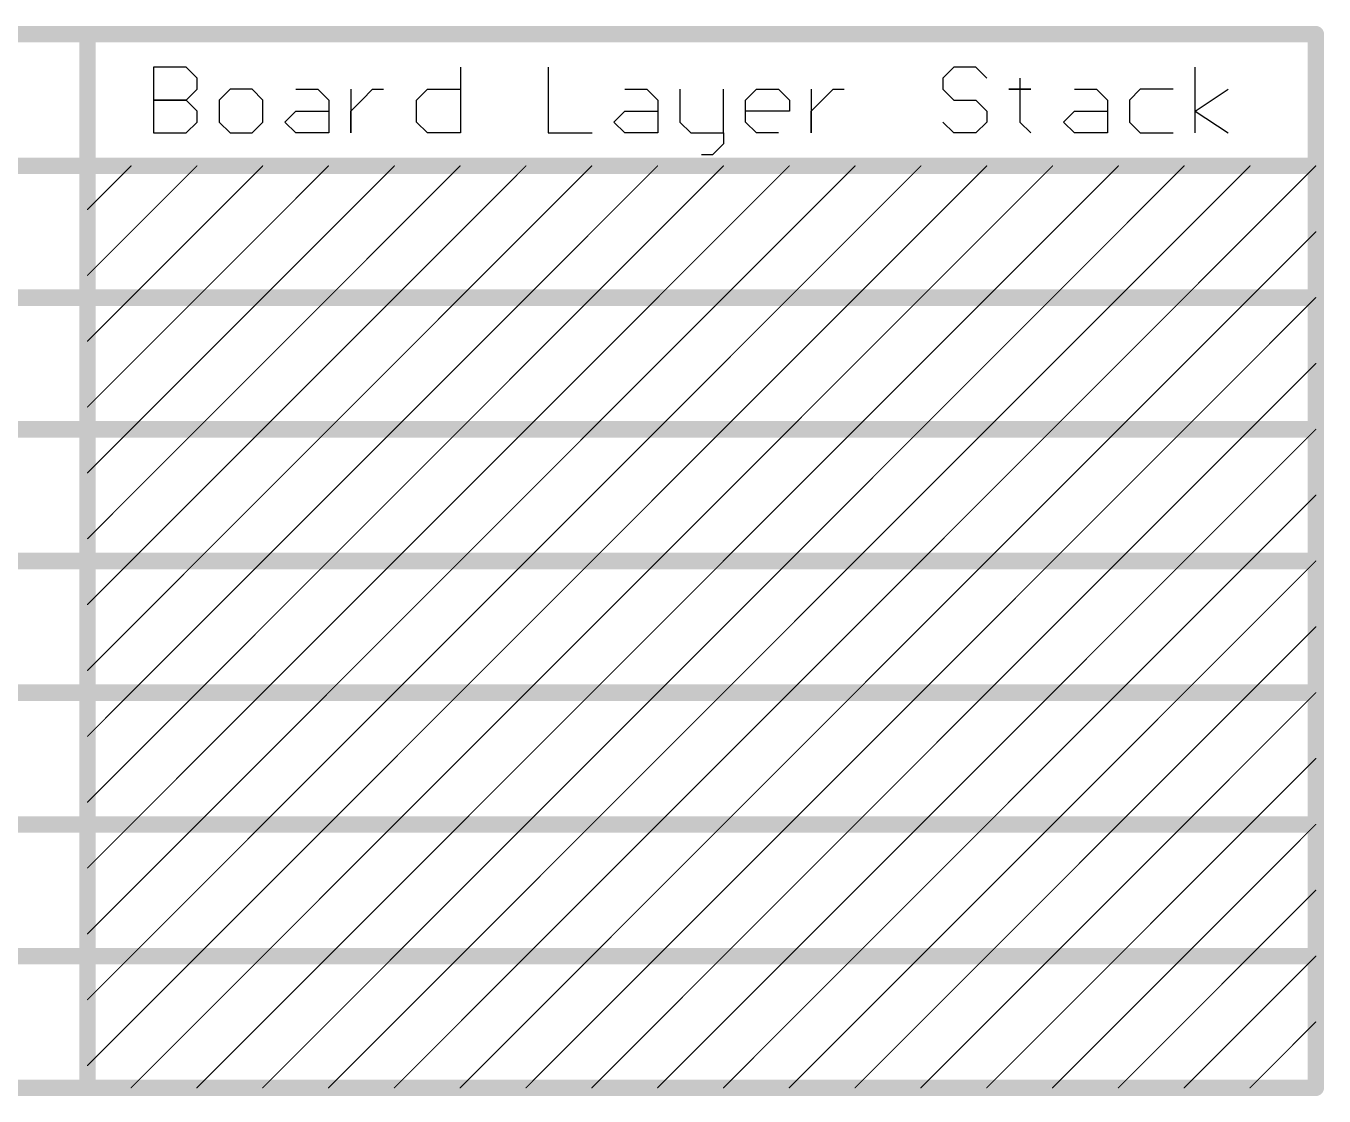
# Model space of a CAD drawing. Header units: millimetres. Extents: x 21 to 336, y 20 to 129.
# Drawn here: x 189.69 to 219.74, y 58.53 to 83.3 of the extents above; entities that cross this region are included whole.
import ezdxf

# ---------------------------------------------------------------- set-up
doc = ezdxf.new("R2010")
doc.units = ezdxf.units.MM
doc.layers.add('Mechanical1', color=6, linetype='Continuous')

msp = doc.modelspace()

# ---------------------------------------------------------------- linework, layer by layer
at = {"layer": 'Mechanical1'}
for p, q in [((192.635, 82.345), (192.635, 80.821)), ((193.397, 82.345), (192.635, 82.345)), ((193.651, 82.091), (193.397, 82.345)), ((193.651, 81.837), (193.651, 82.091)), ((199.745, 82.345), (199.745, 80.821)), ((201.776, 82.345), (201.776, 80.821)), ((211.171, 82.345), (210.917, 82.091)), ((210.917, 82.091), (210.917, 81.837)), ((211.679, 82.345), (211.171, 82.345)), ((211.933, 82.091), (211.679, 82.345)), ((212.695, 82.091), (212.695, 81.837)), ((216.757, 80.821), (216.757, 82.345)), ((193.397, 81.583), (193.651, 81.837)), ((194.413, 81.837), (194.159, 81.583)), ((194.92, 81.837), (194.413, 81.837)), ((195.174, 81.583), (194.92, 81.837)), ((195.936, 81.837), (196.444, 81.837)), ((196.444, 81.837), (196.698, 81.583)), ((197.206, 81.837), (197.206, 80.821)), ((197.46, 81.583), (197.713, 81.837)), ((197.713, 81.837), (197.967, 81.837)), ((198.729, 81.583), (198.983, 81.837)), ((198.983, 81.837), (199.745, 81.837)), ((203.554, 81.837), (204.061, 81.837)), ((204.061, 81.837), (204.315, 81.583)), ((204.823, 81.837), (204.823, 81.075)), ((205.839, 80.821), (205.839, 81.837)), ((206.347, 81.583), (206.601, 81.837)), ((206.601, 81.837), (207.108, 81.837)), ((207.108, 81.837), (207.362, 81.583)), ((207.87, 81.837), (207.87, 80.821)), ((208.124, 81.583), (208.378, 81.837)), ((208.378, 81.837), (208.632, 81.837)), ((210.917, 81.837), (211.171, 81.583)), ((212.695, 81.837), (212.441, 81.837)), ((212.441, 81.837), (212.949, 81.837)), ((212.949, 81.837), (212.695, 81.837)), ((212.695, 81.837), (212.695, 81.075)), ((213.964, 81.837), (214.472, 81.837)), ((214.472, 81.837), (214.726, 81.583)), ((215.488, 81.837), (215.234, 81.583)), ((216.249, 81.837), (215.488, 81.837)), ((216.757, 81.329), (217.519, 81.837)), ((193.397, 81.583), (192.635, 81.583)), ((192.635, 81.583), (193.397, 81.583)), ((193.651, 81.329), (193.397, 81.583)), ((194.159, 81.583), (194.159, 81.075)), ((195.174, 81.075), (195.174, 81.583)), ((196.698, 81.583), (196.698, 80.821)), ((197.206, 81.329), (197.46, 81.583)), ((198.729, 81.075), (198.729, 81.583)), ((204.315, 81.583), (204.315, 80.821)), ((206.347, 81.075), (206.347, 81.583)), ((207.362, 81.583), (207.362, 81.329)), ((207.87, 81.329), (208.124, 81.583)), ((211.171, 81.583), (211.679, 81.583)), ((211.679, 81.583), (211.933, 81.329)), ((214.726, 81.583), (214.726, 80.821)), ((215.234, 81.583), (215.234, 81.075)), ((193.651, 81.075), (193.651, 81.329)), ((195.682, 81.075), (195.936, 81.329)), ((195.936, 81.329), (196.698, 81.329)), ((197.206, 80.821), (197.206, 81.329)), ((203.3, 81.075), (203.554, 81.329)), ((203.554, 81.329), (204.315, 81.329)), ((207.362, 81.329), (206.347, 81.329)), ((207.87, 80.821), (207.87, 81.329)), ((211.933, 81.329), (211.933, 81.075)), ((213.71, 81.075), (213.964, 81.329)), ((213.964, 81.329), (214.726, 81.329)), ((216.757, 81.329), (217.519, 80.821)), ((193.397, 80.821), (193.651, 81.075)), ((194.159, 81.075), (194.413, 80.821)), ((194.92, 80.821), (195.174, 81.075)), ((195.936, 80.821), (195.682, 81.075)), ((198.983, 80.821), (198.729, 81.075)), ((203.554, 80.821), (203.3, 81.075)), ((204.823, 81.075), (205.077, 80.821)), ((206.601, 80.821), (206.347, 81.075)), ((211.171, 80.821), (210.917, 81.075)), ((211.933, 81.075), (211.679, 80.821)), ((212.695, 81.075), (212.949, 80.821)), ((213.964, 80.821), (213.71, 81.075)), ((215.234, 81.075), (215.488, 80.821)), ((192.635, 80.821), (193.397, 80.821)), ((194.413, 80.821), (194.92, 80.821)), ((196.698, 80.821), (195.936, 80.821)), ((199.745, 80.821), (198.983, 80.821)), ((201.776, 80.821), (202.792, 80.821)), ((204.315, 80.821), (203.554, 80.821)), ((205.077, 80.821), (205.839, 80.821)), ((205.839, 80.567), (205.585, 80.313)), ((205.839, 80.821), (205.839, 80.567)), ((207.108, 80.821), (206.601, 80.821)), ((211.679, 80.821), (211.171, 80.821)), ((214.726, 80.821), (213.964, 80.821)), ((215.488, 80.821), (216.249, 80.821)), ((205.585, 80.313), (205.331, 80.313))]:
    msp.add_line(p, q, dxfattribs=at)
for points, const_width in [([(104.265, 83.107), (219.551, 83.107)], 0.381), ([(191.111, 58.723), (191.111, 83.107)], 0.381), ([(219.551, 58.723), (219.551, 83.107)], 0.381), ([(104.265, 80.059), (219.551, 80.059)], 0.381), ([(191.111, 79.051), (192.119, 80.059)], 0.0254), ([(191.111, 77.527), (193.643, 80.059)], 0.0254), ([(192.119, 77.011), (195.167, 80.059)], 0.0254), ([(193.643, 77.011), (196.691, 80.059)], 0.0254), ([(195.167, 77.011), (198.215, 80.059)], 0.0254), ([(196.691, 77.011), (199.739, 80.059)], 0.0254), ([(198.215, 77.011), (201.263, 80.059)], 0.0254), ([(199.739, 77.011), (202.787, 80.059)], 0.0254), ([(201.263, 77.011), (204.311, 80.059)], 0.0254), ([(202.787, 77.011), (205.835, 80.059)], 0.0254), ([(204.311, 77.011), (207.359, 80.059)], 0.0254), ([(205.835, 77.011), (208.883, 80.059)], 0.0254), ([(207.359, 77.011), (210.407, 80.059)], 0.0254), ([(208.883, 77.011), (211.931, 80.059)], 0.0254), ([(210.407, 77.011), (213.455, 80.059)], 0.0254), ([(211.931, 77.011), (214.979, 80.059)], 0.0254), ([(213.455, 77.011), (216.503, 80.059)], 0.0254), ([(214.979, 77.011), (218.027, 80.059)], 0.0254), ([(216.503, 77.011), (219.551, 80.059)], 0.0254), ([(218.027, 77.011), (219.551, 78.535)], 0.0254), ([(176.637, 77.011), (191.111, 77.011)], 0.381), ([(191.111, 77.011), (219.551, 77.011)], 0.381), ([(191.111, 76.003), (192.119, 77.011)], 0.0254), ([(191.111, 74.479), (193.643, 77.011)], 0.0254), ([(192.119, 73.963), (195.167, 77.011)], 0.0254), ([(193.643, 73.963), (196.691, 77.011)], 0.0254), ([(195.167, 73.963), (198.215, 77.011)], 0.0254), ([(196.691, 73.963), (199.739, 77.011)], 0.0254), ([(198.215, 73.963), (201.263, 77.011)], 0.0254), ([(199.739, 73.963), (202.787, 77.011)], 0.0254), ([(201.263, 73.963), (204.311, 77.011)], 0.0254), ([(202.787, 73.963), (205.835, 77.011)], 0.0254), ([(204.311, 73.963), (207.359, 77.011)], 0.0254), ([(205.835, 73.963), (208.883, 77.011)], 0.0254), ([(207.359, 73.963), (210.407, 77.011)], 0.0254), ([(208.883, 73.963), (211.931, 77.011)], 0.0254), ([(210.407, 73.963), (213.455, 77.011)], 0.0254), ([(211.931, 73.963), (214.979, 77.011)], 0.0254), ([(213.455, 73.963), (216.503, 77.011)], 0.0254), ([(214.979, 73.963), (218.027, 77.011)], 0.0254), ([(216.503, 73.963), (219.551, 77.011)], 0.0254), ([(218.027, 73.963), (219.551, 75.487)], 0.0254), ([(176.637, 73.963), (191.111, 73.963)], 0.381), ([(191.111, 73.963), (219.551, 73.963)], 0.381), ([(191.111, 72.955), (192.119, 73.963)], 0.0254), ([(191.111, 71.431), (193.643, 73.963)], 0.0254), ([(192.119, 70.915), (195.167, 73.963)], 0.0254), ([(193.643, 70.915), (196.691, 73.963)], 0.0254), ([(195.167, 70.915), (198.215, 73.963)], 0.0254), ([(196.691, 70.915), (199.739, 73.963)], 0.0254), ([(198.215, 70.915), (201.263, 73.963)], 0.0254), ([(199.739, 70.915), (202.787, 73.963)], 0.0254), ([(201.263, 70.915), (204.311, 73.963)], 0.0254), ([(202.787, 70.915), (205.835, 73.963)], 0.0254), ([(204.311, 70.915), (207.359, 73.963)], 0.0254), ([(205.835, 70.915), (208.883, 73.963)], 0.0254), ([(207.359, 70.915), (210.407, 73.963)], 0.0254), ([(208.883, 70.915), (211.931, 73.963)], 0.0254), ([(210.407, 70.915), (213.455, 73.963)], 0.0254), ([(211.931, 70.915), (214.979, 73.963)], 0.0254), ([(213.455, 70.915), (216.503, 73.963)], 0.0254), ([(214.979, 70.915), (218.027, 73.963)], 0.0254), ([(216.503, 70.915), (219.551, 73.963)], 0.0254), ([(218.027, 70.915), (219.551, 72.439)], 0.0254), ([(176.637, 70.915), (191.111, 70.915)], 0.381), ([(191.111, 70.915), (219.551, 70.915)], 0.381), ([(191.111, 69.907), (192.119, 70.915)], 0.0254), ([(191.111, 68.383), (193.643, 70.915)], 0.0254), ([(192.119, 67.867), (195.167, 70.915)], 0.0254), ([(193.643, 67.867), (196.691, 70.915)], 0.0254), ([(195.167, 67.867), (198.215, 70.915)], 0.0254), ([(196.691, 67.867), (199.739, 70.915)], 0.0254), ([(198.215, 67.867), (201.263, 70.915)], 0.0254), ([(199.739, 67.867), (202.787, 70.915)], 0.0254), ([(201.263, 67.867), (204.311, 70.915)], 0.0254), ([(202.787, 67.867), (205.835, 70.915)], 0.0254), ([(204.311, 67.867), (207.359, 70.915)], 0.0254), ([(205.835, 67.867), (208.883, 70.915)], 0.0254), ([(207.359, 67.867), (210.407, 70.915)], 0.0254), ([(208.883, 67.867), (211.931, 70.915)], 0.0254), ([(210.407, 67.867), (213.455, 70.915)], 0.0254), ([(211.931, 67.867), (214.979, 70.915)], 0.0254), ([(213.455, 67.867), (216.503, 70.915)], 0.0254), ([(214.979, 67.867), (218.027, 70.915)], 0.0254), ([(216.503, 67.867), (219.551, 70.915)], 0.0254), ([(218.027, 67.867), (219.551, 69.391)], 0.0254), ([(176.637, 67.867), (191.111, 67.867)], 0.381), ([(191.111, 67.867), (219.551, 67.867)], 0.381), ([(191.111, 66.859), (192.119, 67.867)], 0.0254), ([(191.111, 65.335), (193.643, 67.867)], 0.0254), ([(192.119, 64.819), (195.167, 67.867)], 0.0254), ([(193.643, 64.819), (196.691, 67.867)], 0.0254), ([(195.167, 64.819), (198.215, 67.867)], 0.0254), ([(196.691, 64.819), (199.739, 67.867)], 0.0254), ([(198.215, 64.819), (201.263, 67.867)], 0.0254), ([(199.739, 64.819), (202.787, 67.867)], 0.0254), ([(201.263, 64.819), (204.311, 67.867)], 0.0254), ([(202.787, 64.819), (205.835, 67.867)], 0.0254), ([(204.311, 64.819), (207.359, 67.867)], 0.0254), ([(205.835, 64.819), (208.883, 67.867)], 0.0254), ([(207.359, 64.819), (210.407, 67.867)], 0.0254), ([(208.883, 64.819), (211.931, 67.867)], 0.0254), ([(210.407, 64.819), (213.455, 67.867)], 0.0254), ([(211.931, 64.819), (214.979, 67.867)], 0.0254), ([(213.455, 64.819), (216.503, 67.867)], 0.0254), ([(214.979, 64.819), (218.027, 67.867)], 0.0254), ([(216.503, 64.819), (219.551, 67.867)], 0.0254), ([(218.027, 64.819), (219.551, 66.343)], 0.0254), ([(176.637, 64.819), (191.111, 64.819)], 0.381), ([(191.111, 64.819), (219.551, 64.819)], 0.381), ([(191.111, 63.811), (192.119, 64.819)], 0.0254), ([(191.111, 62.287), (193.643, 64.819)], 0.0254), ([(192.119, 61.771), (195.167, 64.819)], 0.0254), ([(193.643, 61.771), (196.691, 64.819)], 0.0254), ([(195.167, 61.771), (198.215, 64.819)], 0.0254), ([(196.691, 61.771), (199.739, 64.819)], 0.0254), ([(198.215, 61.771), (201.263, 64.819)], 0.0254), ([(199.739, 61.771), (202.787, 64.819)], 0.0254), ([(201.263, 61.771), (204.311, 64.819)], 0.0254), ([(202.787, 61.771), (205.835, 64.819)], 0.0254), ([(204.311, 61.771), (207.359, 64.819)], 0.0254), ([(205.835, 61.771), (208.883, 64.819)], 0.0254), ([(207.359, 61.771), (210.407, 64.819)], 0.0254), ([(208.883, 61.771), (211.931, 64.819)], 0.0254), ([(210.407, 61.771), (213.455, 64.819)], 0.0254), ([(211.931, 61.771), (214.979, 64.819)], 0.0254), ([(213.455, 61.771), (216.503, 64.819)], 0.0254), ([(214.979, 61.771), (218.027, 64.819)], 0.0254), ([(216.503, 61.771), (219.551, 64.819)], 0.0254), ([(218.027, 61.771), (219.551, 63.295)], 0.0254), ([(176.637, 61.771), (191.111, 61.771)], 0.381), ([(191.111, 61.771), (219.551, 61.771)], 0.381), ([(191.111, 60.763), (192.119, 61.771)], 0.0254), ([(191.111, 59.239), (193.643, 61.771)], 0.0254), ([(192.119, 58.723), (195.167, 61.771)], 0.0254), ([(193.643, 58.723), (196.691, 61.771)], 0.0254), ([(195.167, 58.723), (198.215, 61.771)], 0.0254), ([(196.691, 58.723), (199.739, 61.771)], 0.0254), ([(198.215, 58.723), (201.263, 61.771)], 0.0254), ([(199.739, 58.723), (202.787, 61.771)], 0.0254), ([(201.263, 58.723), (204.311, 61.771)], 0.0254), ([(202.787, 58.723), (205.835, 61.771)], 0.0254), ([(204.311, 58.723), (207.359, 61.771)], 0.0254), ([(205.835, 58.723), (208.883, 61.771)], 0.0254), ([(207.359, 58.723), (210.407, 61.771)], 0.0254), ([(208.883, 58.723), (211.931, 61.771)], 0.0254), ([(210.407, 58.723), (213.455, 61.771)], 0.0254), ([(211.931, 58.723), (214.979, 61.771)], 0.0254), ([(213.455, 58.723), (216.503, 61.771)], 0.0254), ([(214.979, 58.723), (218.027, 61.771)], 0.0254), ([(216.503, 58.723), (219.551, 61.771)], 0.0254), ([(218.027, 58.723), (219.551, 60.247)], 0.0254), ([(176.637, 58.723), (191.111, 58.723)], 0.381), ([(191.111, 58.723), (219.551, 58.723)], 0.381)]:
    msp.add_lwpolyline(points, dxfattribs=dict(at, const_width=const_width))
for points, const_width in [([(191.016, 83.107, 1), (191.206, 83.107, 1)], 0.191), ([(219.456, 83.107, 1), (219.646, 83.107, 1)], 0.191), ([(219.456, 83.107, 1), (219.646, 83.107, 1)], 0.191), ([(219.456, 80.059, 1), (219.646, 80.059, 1)], 0.191), ([(192.113, 80.059, 1), (192.125, 80.059, 1)], 0.0127), ([(193.637, 80.059, 1), (193.649, 80.059, 1)], 0.0127), ([(195.161, 80.059, 1), (195.173, 80.059, 1)], 0.0127), ([(196.685, 80.059, 1), (196.697, 80.059, 1)], 0.0127), ([(198.209, 80.059, 1), (198.221, 80.059, 1)], 0.0127), ([(199.733, 80.059, 1), (199.745, 80.059, 1)], 0.0127), ([(201.257, 80.059, 1), (201.269, 80.059, 1)], 0.0127), ([(202.781, 80.059, 1), (202.793, 80.059, 1)], 0.0127), ([(204.305, 80.059, 1), (204.317, 80.059, 1)], 0.0127), ([(205.829, 80.059, 1), (205.841, 80.059, 1)], 0.0127), ([(207.353, 80.059, 1), (207.365, 80.059, 1)], 0.0127), ([(208.877, 80.059, 1), (208.889, 80.059, 1)], 0.0127), ([(210.401, 80.059, 1), (210.413, 80.059, 1)], 0.0127), ([(211.925, 80.059, 1), (211.937, 80.059, 1)], 0.0127), ([(213.449, 80.059, 1), (213.461, 80.059, 1)], 0.0127), ([(214.973, 80.059, 1), (214.985, 80.059, 1)], 0.0127), ([(216.497, 80.059, 1), (216.509, 80.059, 1)], 0.0127), ([(218.021, 80.059, 1), (218.033, 80.059, 1)], 0.0127), ([(219.545, 80.059, 1), (219.557, 80.059, 1)], 0.0127), ([(191.105, 79.051, 1), (191.117, 79.051, 1)], 0.0127), ([(219.545, 78.535, 1), (219.557, 78.535, 1)], 0.0127), ([(191.105, 77.527, 1), (191.117, 77.527, 1)], 0.0127), ([(191.016, 77.011, 1), (191.206, 77.011, 1)], 0.191), ([(191.016, 77.011, 1), (191.206, 77.011, 1)], 0.191), ([(192.113, 77.011, 1), (192.125, 77.011, 1)], 0.0127), ([(192.113, 77.011, 1), (192.125, 77.011, 1)], 0.0127), ([(193.637, 77.011, 1), (193.649, 77.011, 1)], 0.0127), ([(193.637, 77.011, 1), (193.649, 77.011, 1)], 0.0127), ([(195.161, 77.011, 1), (195.173, 77.011, 1)], 0.0127), ([(195.161, 77.011, 1), (195.173, 77.011, 1)], 0.0127), ([(196.685, 77.011, 1), (196.697, 77.011, 1)], 0.0127), ([(196.685, 77.011, 1), (196.697, 77.011, 1)], 0.0127), ([(198.209, 77.011, 1), (198.221, 77.011, 1)], 0.0127), ([(198.209, 77.011, 1), (198.221, 77.011, 1)], 0.0127), ([(199.733, 77.011, 1), (199.745, 77.011, 1)], 0.0127), ([(199.733, 77.011, 1), (199.745, 77.011, 1)], 0.0127), ([(201.257, 77.011, 1), (201.269, 77.011, 1)], 0.0127), ([(201.257, 77.011, 1), (201.269, 77.011, 1)], 0.0127), ([(202.781, 77.011, 1), (202.793, 77.011, 1)], 0.0127), ([(202.781, 77.011, 1), (202.793, 77.011, 1)], 0.0127), ([(204.305, 77.011, 1), (204.317, 77.011, 1)], 0.0127), ([(204.305, 77.011, 1), (204.317, 77.011, 1)], 0.0127), ([(205.829, 77.011, 1), (205.841, 77.011, 1)], 0.0127), ([(205.829, 77.011, 1), (205.841, 77.011, 1)], 0.0127), ([(207.353, 77.011, 1), (207.365, 77.011, 1)], 0.0127), ([(207.353, 77.011, 1), (207.365, 77.011, 1)], 0.0127), ([(208.877, 77.011, 1), (208.889, 77.011, 1)], 0.0127), ([(208.877, 77.011, 1), (208.889, 77.011, 1)], 0.0127), ([(210.401, 77.011, 1), (210.413, 77.011, 1)], 0.0127), ([(210.401, 77.011, 1), (210.413, 77.011, 1)], 0.0127), ([(211.925, 77.011, 1), (211.937, 77.011, 1)], 0.0127), ([(211.925, 77.011, 1), (211.937, 77.011, 1)], 0.0127), ([(213.449, 77.011, 1), (213.461, 77.011, 1)], 0.0127), ([(213.449, 77.011, 1), (213.461, 77.011, 1)], 0.0127), ([(214.973, 77.011, 1), (214.985, 77.011, 1)], 0.0127), ([(214.973, 77.011, 1), (214.985, 77.011, 1)], 0.0127), ([(216.497, 77.011, 1), (216.509, 77.011, 1)], 0.0127), ([(216.497, 77.011, 1), (216.509, 77.011, 1)], 0.0127), ([(218.021, 77.011, 1), (218.033, 77.011, 1)], 0.0127), ([(218.021, 77.011, 1), (218.033, 77.011, 1)], 0.0127), ([(219.456, 77.011, 1), (219.646, 77.011, 1)], 0.191), ([(219.545, 77.011, 1), (219.557, 77.011, 1)], 0.0127), ([(191.105, 76.003, 1), (191.117, 76.003, 1)], 0.0127), ([(219.545, 75.487, 1), (219.557, 75.487, 1)], 0.0127), ([(191.105, 74.479, 1), (191.117, 74.479, 1)], 0.0127), ([(191.016, 73.963, 1), (191.206, 73.963, 1)], 0.191), ([(191.016, 73.963, 1), (191.206, 73.963, 1)], 0.191), ([(192.113, 73.963, 1), (192.125, 73.963, 1)], 0.0127), ([(192.113, 73.963, 1), (192.125, 73.963, 1)], 0.0127), ([(193.637, 73.963, 1), (193.649, 73.963, 1)], 0.0127), ([(193.637, 73.963, 1), (193.649, 73.963, 1)], 0.0127), ([(195.161, 73.963, 1), (195.173, 73.963, 1)], 0.0127), ([(195.161, 73.963, 1), (195.173, 73.963, 1)], 0.0127), ([(196.685, 73.963, 1), (196.697, 73.963, 1)], 0.0127), ([(196.685, 73.963, 1), (196.697, 73.963, 1)], 0.0127), ([(198.209, 73.963, 1), (198.221, 73.963, 1)], 0.0127), ([(198.209, 73.963, 1), (198.221, 73.963, 1)], 0.0127), ([(199.733, 73.963, 1), (199.745, 73.963, 1)], 0.0127), ([(199.733, 73.963, 1), (199.745, 73.963, 1)], 0.0127), ([(201.257, 73.963, 1), (201.269, 73.963, 1)], 0.0127), ([(201.257, 73.963, 1), (201.269, 73.963, 1)], 0.0127), ([(202.781, 73.963, 1), (202.793, 73.963, 1)], 0.0127), ([(202.781, 73.963, 1), (202.793, 73.963, 1)], 0.0127), ([(204.305, 73.963, 1), (204.317, 73.963, 1)], 0.0127), ([(204.305, 73.963, 1), (204.317, 73.963, 1)], 0.0127), ([(205.829, 73.963, 1), (205.841, 73.963, 1)], 0.0127), ([(205.829, 73.963, 1), (205.841, 73.963, 1)], 0.0127), ([(207.353, 73.963, 1), (207.365, 73.963, 1)], 0.0127), ([(207.353, 73.963, 1), (207.365, 73.963, 1)], 0.0127), ([(208.877, 73.963, 1), (208.889, 73.963, 1)], 0.0127), ([(208.877, 73.963, 1), (208.889, 73.963, 1)], 0.0127), ([(210.401, 73.963, 1), (210.413, 73.963, 1)], 0.0127), ([(210.401, 73.963, 1), (210.413, 73.963, 1)], 0.0127), ([(211.925, 73.963, 1), (211.937, 73.963, 1)], 0.0127), ([(211.925, 73.963, 1), (211.937, 73.963, 1)], 0.0127), ([(213.449, 73.963, 1), (213.461, 73.963, 1)], 0.0127), ([(213.449, 73.963, 1), (213.461, 73.963, 1)], 0.0127), ([(214.973, 73.963, 1), (214.985, 73.963, 1)], 0.0127), ([(214.973, 73.963, 1), (214.985, 73.963, 1)], 0.0127), ([(216.497, 73.963, 1), (216.509, 73.963, 1)], 0.0127), ([(216.497, 73.963, 1), (216.509, 73.963, 1)], 0.0127), ([(218.021, 73.963, 1), (218.033, 73.963, 1)], 0.0127), ([(218.021, 73.963, 1), (218.033, 73.963, 1)], 0.0127), ([(219.456, 73.963, 1), (219.646, 73.963, 1)], 0.191), ([(219.545, 73.963, 1), (219.557, 73.963, 1)], 0.0127), ([(191.105, 72.955, 1), (191.117, 72.955, 1)], 0.0127), ([(219.545, 72.439, 1), (219.557, 72.439, 1)], 0.0127), ([(191.105, 71.431, 1), (191.117, 71.431, 1)], 0.0127), ([(191.016, 70.915, 1), (191.206, 70.915, 1)], 0.191), ([(191.016, 70.915, 1), (191.206, 70.915, 1)], 0.191), ([(219.456, 70.915, 1), (219.646, 70.915, 1)], 0.191), ([(192.113, 70.915, 1), (192.125, 70.915, 1)], 0.0127), ([(192.113, 70.915, 1), (192.125, 70.915, 1)], 0.0127), ([(193.637, 70.915, 1), (193.649, 70.915, 1)], 0.0127), ([(193.637, 70.915, 1), (193.649, 70.915, 1)], 0.0127), ([(195.161, 70.915, 1), (195.173, 70.915, 1)], 0.0127), ([(195.161, 70.915, 1), (195.173, 70.915, 1)], 0.0127), ([(196.685, 70.915, 1), (196.697, 70.915, 1)], 0.0127), ([(196.685, 70.915, 1), (196.697, 70.915, 1)], 0.0127), ([(198.209, 70.915, 1), (198.221, 70.915, 1)], 0.0127), ([(198.209, 70.915, 1), (198.221, 70.915, 1)], 0.0127), ([(199.733, 70.915, 1), (199.745, 70.915, 1)], 0.0127), ([(199.733, 70.915, 1), (199.745, 70.915, 1)], 0.0127), ([(201.257, 70.915, 1), (201.269, 70.915, 1)], 0.0127), ([(201.257, 70.915, 1), (201.269, 70.915, 1)], 0.0127), ([(202.781, 70.915, 1), (202.793, 70.915, 1)], 0.0127), ([(202.781, 70.915, 1), (202.793, 70.915, 1)], 0.0127), ([(204.305, 70.915, 1), (204.317, 70.915, 1)], 0.0127), ([(204.305, 70.915, 1), (204.317, 70.915, 1)], 0.0127), ([(205.829, 70.915, 1), (205.841, 70.915, 1)], 0.0127), ([(205.829, 70.915, 1), (205.841, 70.915, 1)], 0.0127), ([(207.353, 70.915, 1), (207.365, 70.915, 1)], 0.0127), ([(207.353, 70.915, 1), (207.365, 70.915, 1)], 0.0127), ([(208.877, 70.915, 1), (208.889, 70.915, 1)], 0.0127), ([(208.877, 70.915, 1), (208.889, 70.915, 1)], 0.0127), ([(210.401, 70.915, 1), (210.413, 70.915, 1)], 0.0127), ([(210.401, 70.915, 1), (210.413, 70.915, 1)], 0.0127), ([(211.925, 70.915, 1), (211.937, 70.915, 1)], 0.0127), ([(211.925, 70.915, 1), (211.937, 70.915, 1)], 0.0127), ([(213.449, 70.915, 1), (213.461, 70.915, 1)], 0.0127), ([(213.449, 70.915, 1), (213.461, 70.915, 1)], 0.0127), ([(214.973, 70.915, 1), (214.985, 70.915, 1)], 0.0127), ([(214.973, 70.915, 1), (214.985, 70.915, 1)], 0.0127), ([(216.497, 70.915, 1), (216.509, 70.915, 1)], 0.0127), ([(216.497, 70.915, 1), (216.509, 70.915, 1)], 0.0127), ([(218.021, 70.915, 1), (218.033, 70.915, 1)], 0.0127), ([(218.021, 70.915, 1), (218.033, 70.915, 1)], 0.0127), ([(219.545, 70.915, 1), (219.557, 70.915, 1)], 0.0127), ([(191.105, 69.907, 1), (191.117, 69.907, 1)], 0.0127), ([(219.545, 69.391, 1), (219.557, 69.391, 1)], 0.0127), ([(191.105, 68.383, 1), (191.117, 68.383, 1)], 0.0127), ([(191.016, 67.867, 1), (191.206, 67.867, 1)], 0.191), ([(191.016, 67.867, 1), (191.206, 67.867, 1)], 0.191), ([(219.456, 67.867, 1), (219.646, 67.867, 1)], 0.191), ([(192.113, 67.867, 1), (192.125, 67.867, 1)], 0.0127), ([(192.113, 67.867, 1), (192.125, 67.867, 1)], 0.0127), ([(193.637, 67.867, 1), (193.649, 67.867, 1)], 0.0127), ([(193.637, 67.867, 1), (193.649, 67.867, 1)], 0.0127), ([(195.161, 67.867, 1), (195.173, 67.867, 1)], 0.0127), ([(195.161, 67.867, 1), (195.173, 67.867, 1)], 0.0127), ([(196.685, 67.867, 1), (196.697, 67.867, 1)], 0.0127), ([(196.685, 67.867, 1), (196.697, 67.867, 1)], 0.0127), ([(198.209, 67.867, 1), (198.221, 67.867, 1)], 0.0127), ([(198.209, 67.867, 1), (198.221, 67.867, 1)], 0.0127), ([(199.733, 67.867, 1), (199.745, 67.867, 1)], 0.0127), ([(199.733, 67.867, 1), (199.745, 67.867, 1)], 0.0127), ([(201.257, 67.867, 1), (201.269, 67.867, 1)], 0.0127), ([(201.257, 67.867, 1), (201.269, 67.867, 1)], 0.0127), ([(202.781, 67.867, 1), (202.793, 67.867, 1)], 0.0127), ([(202.781, 67.867, 1), (202.793, 67.867, 1)], 0.0127), ([(204.305, 67.867, 1), (204.317, 67.867, 1)], 0.0127), ([(204.305, 67.867, 1), (204.317, 67.867, 1)], 0.0127), ([(205.829, 67.867, 1), (205.841, 67.867, 1)], 0.0127), ([(205.829, 67.867, 1), (205.841, 67.867, 1)], 0.0127), ([(207.353, 67.867, 1), (207.365, 67.867, 1)], 0.0127), ([(207.353, 67.867, 1), (207.365, 67.867, 1)], 0.0127), ([(208.877, 67.867, 1), (208.889, 67.867, 1)], 0.0127), ([(208.877, 67.867, 1), (208.889, 67.867, 1)], 0.0127), ([(210.401, 67.867, 1), (210.413, 67.867, 1)], 0.0127), ([(210.401, 67.867, 1), (210.413, 67.867, 1)], 0.0127), ([(211.925, 67.867, 1), (211.937, 67.867, 1)], 0.0127), ([(211.925, 67.867, 1), (211.937, 67.867, 1)], 0.0127), ([(213.449, 67.867, 1), (213.461, 67.867, 1)], 0.0127), ([(213.449, 67.867, 1), (213.461, 67.867, 1)], 0.0127), ([(214.973, 67.867, 1), (214.985, 67.867, 1)], 0.0127), ([(214.973, 67.867, 1), (214.985, 67.867, 1)], 0.0127), ([(216.497, 67.867, 1), (216.509, 67.867, 1)], 0.0127), ([(216.497, 67.867, 1), (216.509, 67.867, 1)], 0.0127), ([(218.021, 67.867, 1), (218.033, 67.867, 1)], 0.0127), ([(218.021, 67.867, 1), (218.033, 67.867, 1)], 0.0127), ([(219.545, 67.867, 1), (219.557, 67.867, 1)], 0.0127), ([(191.105, 66.859, 1), (191.117, 66.859, 1)], 0.0127), ([(219.545, 66.343, 1), (219.557, 66.343, 1)], 0.0127), ([(191.105, 65.335, 1), (191.117, 65.335, 1)], 0.0127), ([(191.016, 64.819, 1), (191.206, 64.819, 1)], 0.191), ([(191.016, 64.819, 1), (191.206, 64.819, 1)], 0.191), ([(219.456, 64.819, 1), (219.646, 64.819, 1)], 0.191), ([(192.113, 64.819, 1), (192.125, 64.819, 1)], 0.0127), ([(192.113, 64.819, 1), (192.125, 64.819, 1)], 0.0127), ([(193.637, 64.819, 1), (193.649, 64.819, 1)], 0.0127), ([(193.637, 64.819, 1), (193.649, 64.819, 1)], 0.0127), ([(195.161, 64.819, 1), (195.173, 64.819, 1)], 0.0127), ([(195.161, 64.819, 1), (195.173, 64.819, 1)], 0.0127), ([(196.685, 64.819, 1), (196.697, 64.819, 1)], 0.0127), ([(196.685, 64.819, 1), (196.697, 64.819, 1)], 0.0127), ([(198.209, 64.819, 1), (198.221, 64.819, 1)], 0.0127), ([(198.209, 64.819, 1), (198.221, 64.819, 1)], 0.0127), ([(199.733, 64.819, 1), (199.745, 64.819, 1)], 0.0127), ([(199.733, 64.819, 1), (199.745, 64.819, 1)], 0.0127), ([(201.257, 64.819, 1), (201.269, 64.819, 1)], 0.0127), ([(201.257, 64.819, 1), (201.269, 64.819, 1)], 0.0127), ([(202.781, 64.819, 1), (202.793, 64.819, 1)], 0.0127), ([(202.781, 64.819, 1), (202.793, 64.819, 1)], 0.0127), ([(204.305, 64.819, 1), (204.317, 64.819, 1)], 0.0127), ([(204.305, 64.819, 1), (204.317, 64.819, 1)], 0.0127), ([(205.829, 64.819, 1), (205.841, 64.819, 1)], 0.0127), ([(205.829, 64.819, 1), (205.841, 64.819, 1)], 0.0127), ([(207.353, 64.819, 1), (207.365, 64.819, 1)], 0.0127), ([(207.353, 64.819, 1), (207.365, 64.819, 1)], 0.0127), ([(208.877, 64.819, 1), (208.889, 64.819, 1)], 0.0127), ([(208.877, 64.819, 1), (208.889, 64.819, 1)], 0.0127), ([(210.401, 64.819, 1), (210.413, 64.819, 1)], 0.0127), ([(210.401, 64.819, 1), (210.413, 64.819, 1)], 0.0127), ([(211.925, 64.819, 1), (211.937, 64.819, 1)], 0.0127), ([(211.925, 64.819, 1), (211.937, 64.819, 1)], 0.0127), ([(213.449, 64.819, 1), (213.461, 64.819, 1)], 0.0127), ([(213.449, 64.819, 1), (213.461, 64.819, 1)], 0.0127), ([(214.973, 64.819, 1), (214.985, 64.819, 1)], 0.0127), ([(214.973, 64.819, 1), (214.985, 64.819, 1)], 0.0127), ([(216.497, 64.819, 1), (216.509, 64.819, 1)], 0.0127), ([(216.497, 64.819, 1), (216.509, 64.819, 1)], 0.0127), ([(218.021, 64.819, 1), (218.033, 64.819, 1)], 0.0127), ([(218.021, 64.819, 1), (218.033, 64.819, 1)], 0.0127), ([(219.545, 64.819, 1), (219.557, 64.819, 1)], 0.0127), ([(191.105, 63.811, 1), (191.117, 63.811, 1)], 0.0127), ([(219.545, 63.295, 1), (219.557, 63.295, 1)], 0.0127), ([(191.105, 62.287, 1), (191.117, 62.287, 1)], 0.0127), ([(191.016, 61.771, 1), (191.206, 61.771, 1)], 0.191), ([(191.016, 61.771, 1), (191.206, 61.771, 1)], 0.191), ([(219.456, 61.771, 1), (219.646, 61.771, 1)], 0.191), ([(192.113, 61.771, 1), (192.125, 61.771, 1)], 0.0127), ([(192.113, 61.771, 1), (192.125, 61.771, 1)], 0.0127), ([(193.637, 61.771, 1), (193.649, 61.771, 1)], 0.0127), ([(193.637, 61.771, 1), (193.649, 61.771, 1)], 0.0127), ([(195.161, 61.771, 1), (195.173, 61.771, 1)], 0.0127), ([(195.161, 61.771, 1), (195.173, 61.771, 1)], 0.0127), ([(196.685, 61.771, 1), (196.697, 61.771, 1)], 0.0127), ([(196.685, 61.771, 1), (196.697, 61.771, 1)], 0.0127), ([(198.209, 61.771, 1), (198.221, 61.771, 1)], 0.0127), ([(198.209, 61.771, 1), (198.221, 61.771, 1)], 0.0127), ([(199.733, 61.771, 1), (199.745, 61.771, 1)], 0.0127), ([(199.733, 61.771, 1), (199.745, 61.771, 1)], 0.0127), ([(201.257, 61.771, 1), (201.269, 61.771, 1)], 0.0127), ([(201.257, 61.771, 1), (201.269, 61.771, 1)], 0.0127), ([(202.781, 61.771, 1), (202.793, 61.771, 1)], 0.0127), ([(202.781, 61.771, 1), (202.793, 61.771, 1)], 0.0127), ([(204.305, 61.771, 1), (204.317, 61.771, 1)], 0.0127), ([(204.305, 61.771, 1), (204.317, 61.771, 1)], 0.0127), ([(205.829, 61.771, 1), (205.841, 61.771, 1)], 0.0127), ([(205.829, 61.771, 1), (205.841, 61.771, 1)], 0.0127), ([(207.353, 61.771, 1), (207.365, 61.771, 1)], 0.0127), ([(207.353, 61.771, 1), (207.365, 61.771, 1)], 0.0127), ([(208.877, 61.771, 1), (208.889, 61.771, 1)], 0.0127), ([(208.877, 61.771, 1), (208.889, 61.771, 1)], 0.0127), ([(210.401, 61.771, 1), (210.413, 61.771, 1)], 0.0127), ([(210.401, 61.771, 1), (210.413, 61.771, 1)], 0.0127), ([(211.925, 61.771, 1), (211.937, 61.771, 1)], 0.0127), ([(211.925, 61.771, 1), (211.937, 61.771, 1)], 0.0127), ([(213.449, 61.771, 1), (213.461, 61.771, 1)], 0.0127), ([(213.449, 61.771, 1), (213.461, 61.771, 1)], 0.0127), ([(214.973, 61.771, 1), (214.985, 61.771, 1)], 0.0127), ([(214.973, 61.771, 1), (214.985, 61.771, 1)], 0.0127), ([(216.497, 61.771, 1), (216.509, 61.771, 1)], 0.0127), ([(216.497, 61.771, 1), (216.509, 61.771, 1)], 0.0127), ([(218.021, 61.771, 1), (218.033, 61.771, 1)], 0.0127), ([(218.021, 61.771, 1), (218.033, 61.771, 1)], 0.0127), ([(219.545, 61.771, 1), (219.557, 61.771, 1)], 0.0127), ([(191.105, 60.763, 1), (191.117, 60.763, 1)], 0.0127), ([(219.545, 60.247, 1), (219.557, 60.247, 1)], 0.0127), ([(191.105, 59.239, 1), (191.117, 59.239, 1)], 0.0127), ([(191.016, 58.723, 1), (191.206, 58.723, 1)], 0.191), ([(191.016, 58.723, 1), (191.206, 58.723, 1)], 0.191), ([(191.016, 58.723, 1), (191.206, 58.723, 1)], 0.191), ([(219.456, 58.723, 1), (219.646, 58.723, 1)], 0.191), ([(219.456, 58.723, 1), (219.646, 58.723, 1)], 0.191), ([(192.113, 58.723, 1), (192.125, 58.723, 1)], 0.0127), ([(193.637, 58.723, 1), (193.649, 58.723, 1)], 0.0127), ([(195.161, 58.723, 1), (195.173, 58.723, 1)], 0.0127), ([(196.685, 58.723, 1), (196.697, 58.723, 1)], 0.0127), ([(198.209, 58.723, 1), (198.221, 58.723, 1)], 0.0127), ([(199.733, 58.723, 1), (199.745, 58.723, 1)], 0.0127), ([(201.257, 58.723, 1), (201.269, 58.723, 1)], 0.0127), ([(202.781, 58.723, 1), (202.793, 58.723, 1)], 0.0127), ([(204.305, 58.723, 1), (204.317, 58.723, 1)], 0.0127), ([(205.829, 58.723, 1), (205.841, 58.723, 1)], 0.0127), ([(207.353, 58.723, 1), (207.365, 58.723, 1)], 0.0127), ([(208.877, 58.723, 1), (208.889, 58.723, 1)], 0.0127), ([(210.401, 58.723, 1), (210.413, 58.723, 1)], 0.0127), ([(211.925, 58.723, 1), (211.937, 58.723, 1)], 0.0127), ([(213.449, 58.723, 1), (213.461, 58.723, 1)], 0.0127), ([(214.973, 58.723, 1), (214.985, 58.723, 1)], 0.0127), ([(216.497, 58.723, 1), (216.509, 58.723, 1)], 0.0127), ([(218.021, 58.723, 1), (218.033, 58.723, 1)], 0.0127)]:
    msp.add_lwpolyline(points, format="xyb", close=True, dxfattribs=dict(at, const_width=const_width))

doc.saveas('drawing.dxf')
